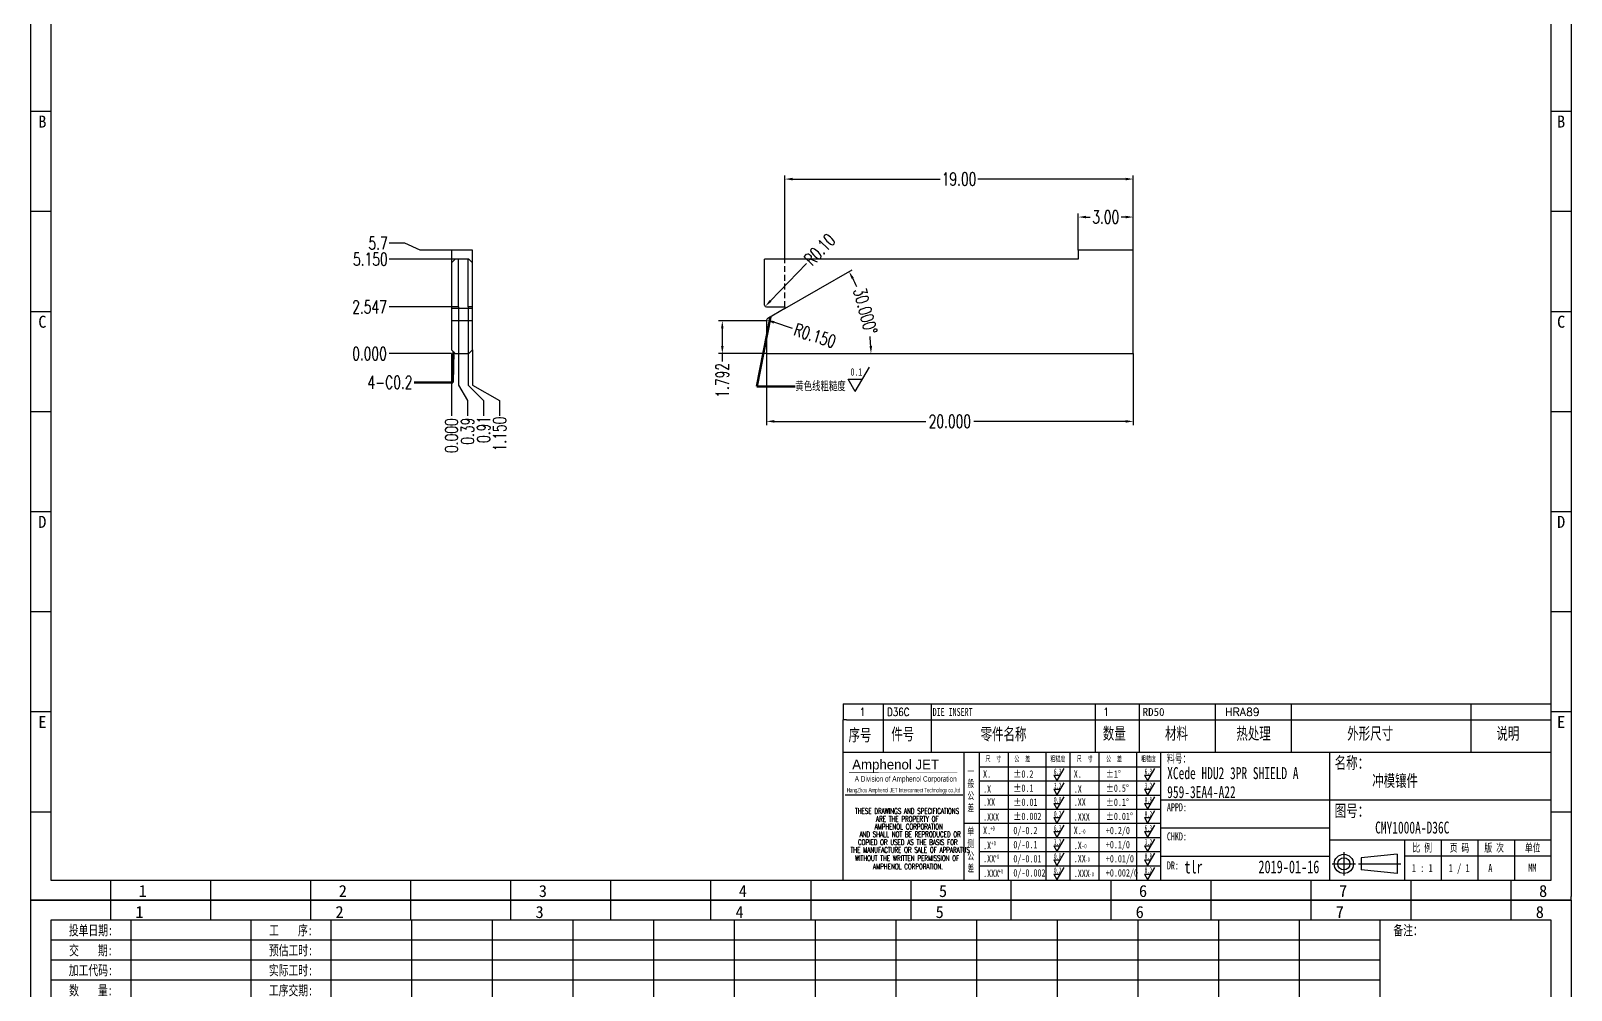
# Model space of a CAD drawing. Header units: millimetres. Extents: x -2852 to 5627, y -2271 to 1849.
# Drawn here: x -778.4 to -694.4, y -606.6 to -554.3 of the extents above; entities that cross this region are included whole.
import ezdxf
from ezdxf.enums import TextEntityAlignment as Align

# ---------------------------------------------------------------- set-up
doc = ezdxf.new("R2010")
doc.units = ezdxf.units.MM
doc.header["$PDSIZE"] = 3
doc.linetypes.add('DASHED2', pattern=[9.525, 6.35, -3.175])
for name, color, linetype in [('1', 7, 'Continuous'), ('11', 4, 'DASHED2'), ('41', 1, 'Continuous'), ('D03', 7, 'Continuous')]:
    doc.layers.add(name, color=color, linetype=linetype)
doc.styles.add('CH', font='仿宋_GB2312_0.ttf')
doc.styles.add('jet02', font='simplex.shx', dxfattribs={"width": 0.7})
doc.styles.add('SIMPLEX', font='SIMPLEX')
doc.styles.get("Standard").update_dxf_attribs({"font": '仿宋_GB2312_0.ttf', "width": 0.7})
doc.styles.add('TEXTSTYLE_1', font='TRIUMB.TTF')
doc.styles.add('TEXTSTYLE_2', font='TRIUM.TTF')
doc.styles.add('tk', font='', dxfattribs={"width": 0.7})
doc.styles.add('tk 2', font='仿宋_GB2312_0.ttf', dxfattribs={"width": 0.65})
doc.styles.add('tk 4', font='simplex.shx', dxfattribs={"width": 0.65, "bigfont": 'bigfont.shx'})
doc.styles.get('tk').set_extended_font_data('NSimSun')
doc.dimstyles.new('jet02', dxfattribs={"dimtxt": 3.5, "dimasz": 2.1, "dimexe": 1, "dimexo": 0, "dimgap": 0.5, "dimtad": 0, "dimtoh": 1, "dimdec": 3, "dimzin": 9, "dimdsep": 46, "dimtxsty": 'jet02', "dimcen": 0, "dimclrt": 256, "dimazin": 2, "dimtfac": 1, "dimtdec": 3, "dimtofl": 0, "dimtmove": 0, "dimatfit": 1, "dimfxl": 0, "dimarcsym": 0})

# ---------------------------------------------------------------- blocks, each defined once
blk = doc.blocks.new('A3-N')
at = {"layer": '1', "color": 1}
for p, q in [((0, 0), (0, 296.73)), ((0, 296.73), (420, 296.73)), ((21.82, 291.27), (21.82, 296.73)), ((49.09, 291.27), (49.09, 296.73)), ((76.36, 291.27), (76.36, 296.73)), ((103.64, 291.27), (103.64, 296.73)), ((103.64, 291.27), (103.64, 296.73)), ((103.64, 291.27), (103.64, 296.73)), ((130.91, 291.27), (130.91, 296.73)), ((158.18, 291.27), (158.18, 296.73)), ((185.45, 291.27), (185.45, 296.73)), ((212.73, 291.27), (212.73, 296.73)), ((240, 291.27), (240, 296.73)), ((267.27, 291.27), (267.27, 296.73)), ((294.55, 291.27), (294.55, 296.73)), ((321.82, 291.27), (321.82, 296.73)), ((349.09, 291.27), (349.09, 296.73)), ((376.36, 291.27), (376.36, 296.73)), ((403.64, 291.27), (403.64, 296.73)), ((420, 296.73), (420, 1)), ((5.45, 269.45), (0, 269.45)), ((420, 269.45), (414.55, 269.45)), ((5.45, 242.18), (0, 242.18)), ((420, 242.18), (414.55, 242.18)), ((5.45, 214.91), (0, 214.91)), ((420, 214.91), (414.55, 214.91)), ((5.45, 187.64), (0, 187.64)), ((420, 187.64), (414.55, 187.64)), ((5.45, 160.36), (0, 160.36)), ((420, 160.36), (414.55, 160.36)), ((5.45, 133.09), (0, 133.09)), ((420, 133.09), (414.55, 133.09)), ((5.45, 105.82), (0, 105.82)), ((420, 105.82), (414.55, 105.82)), ((5.45, 78.55), (0, 78.55)), ((420, 78.55), (414.55, 78.55)), ((5.45, 51.27), (0, 51.27)), ((420, 51.27), (414.55, 51.27)), ((222.45, 49.09), (221.45, 49.09)), ((221.45, 49.09), (221.45, 40.36)), ((222.45, 49.09), (414.55, 49.09)), ((232.36, 49.09), (232.36, 40.36)), ((245.45, 49.09), (245.45, 40.36)), ((290.18, 49.09), (290.18, 40.36)), ((302.18, 49.09), (302.18, 40.36)), ((322.91, 49.09), (322.91, 40.36)), ((343.64, 49.09), (343.64, 40.36)), ((392.73, 40.36), (392.73, 49.09)), ((258.55, 40.36), (258.55, 5.44)), ((266.45, 40.36), (266.45, 5.44)), ((276.78, 40.36), (276.78, 5.45)), ((291.18, 40.36), (291.18, 5.45)), ((301.51, 40.37), (301.51, 5.46)), ((308.01, 40.36), (308.01, 5.45)), ((354.09, 40.36), (354.09, 5.45)), ((308.01, 32.39), (258.55, 32.39)), ((308.01, 28.54), (258.55, 28.54)), ((414.55, 27.27), (308.01, 27.27)), ((5.45, 24), (0, 24)), ((308.01, 24.69), (258.55, 24.69)), ((420, 24), (414.55, 24)), ((308.01, 16.99), (258.55, 16.99)), ((354.09, 19.63), (308.01, 19.63)), ((308.01, 13.14), (258.55, 13.14)), ((414.55, 16.36), (354.09, 16.36)), ((374.55, 16.36), (374.55, 5.45)), ((384.55, 16.36), (384.55, 5.45)), ((394.55, 16.36), (394.55, 5.45)), ((404.55, 16.36), (404.55, 5.45)), ((308.01, 9.29), (258.55, 9.29)), ((308.01, 11.99), (354.09, 11.99)), ((372.51, 12.49), (362.69, 11.5)), ((362.69, 11.5), (362.69, 8.23)), ((372.51, 12.49), (372.51, 7.25)), ((414.55, 12), (374.55, 12)), ((21.82, 0), (21.82, 5.45)), ((49.09, 0), (49.09, 5.45)), ((76.36, 0), (76.36, 5.45)), ((103.64, 0), (103.64, 5.45)), ((130.91, 0), (130.91, 5.45)), ((158.18, 0), (158.18, 5.45)), ((185.45, 0), (185.45, 5.45)), ((212.73, 0), (212.73, 5.45)), ((240, 0), (240, 5.45)), ((267.27, 0), (267.27, 5.45)), ((294.55, 0), (294.55, 5.45)), ((321.82, 0), (321.82, 5.45)), ((349.09, 0), (349.09, 5.45)), ((372.51, 7.25), (362.69, 8.23)), ((376.36, 0), (376.36, 5.45)), ((403.64, 0), (403.64, 5.45)), ((1, 0), (0, 0)), ((420, 0), (1, 0)), ((420, 0), (420, 1))]:
    blk.add_line(p, q, dxfattribs=at)
at = {"layer": '1'}
for p, q in [((414.55, 278.18), (414.55, 284.73)), ((221.45, 40.36), (221.45, 5.45)), ((221.45, 40.36), (414.55, 40.36)), ((221.45, 40.36), (414.55, 40.36)), ((254.41, 40.36), (254.41, 5.45)), ((283.28, 40.36), (283.28, 5.45)), ((308.01, 36.24), (258.55, 36.24)), ((222.08, 28.67), (254.12, 28.67)), ((308.01, 20.84), (254.41, 20.84))]:
    blk.add_line(p, q, dxfattribs=at)
at = {"layer": '1', "color": 1, "ltscale": 0.05}
for p, q in [((278.93, 34.04), (279.79, 32.56)), ((278.93, 34.04), (280.65, 34.04)), ((281.68, 35.84), (279.79, 32.56)), ((303.66, 34.05), (304.52, 32.56)), ((303.66, 34.05), (305.38, 34.05)), ((306.41, 35.84), (304.52, 32.56)), ((278.93, 30.19), (279.79, 28.71)), ((278.93, 30.19), (280.65, 30.19)), ((281.68, 31.99), (279.79, 28.71)), ((303.66, 30.2), (305.38, 30.2)), ((303.66, 30.2), (304.52, 28.71)), ((306.41, 31.99), (304.52, 28.71)), ((278.93, 26.34), (279.79, 24.86)), ((278.93, 26.34), (280.65, 26.34)), ((281.68, 28.14), (279.79, 24.86)), ((303.66, 26.35), (304.52, 24.86)), ((303.66, 26.35), (305.38, 26.35)), ((306.41, 28.14), (304.52, 24.86)), ((278.93, 22.49), (280.65, 22.49)), ((278.93, 22.49), (279.79, 21.01)), ((281.68, 24.29), (279.79, 21.01)), ((303.66, 22.5), (305.38, 22.5)), ((303.66, 22.5), (304.52, 21.01)), ((306.41, 24.29), (304.52, 21.01)), ((278.93, 18.66), (279.79, 17.17)), ((278.93, 18.66), (280.65, 18.66)), ((281.68, 20.45), (279.79, 17.17)), ((303.66, 18.66), (304.52, 17.18)), ((303.66, 18.66), (305.38, 18.66)), ((306.41, 20.46), (304.52, 17.18)), ((278.93, 14.81), (280.65, 14.81)), ((278.93, 14.81), (279.79, 13.32)), ((281.68, 16.6), (279.79, 13.32)), ((281.68, 12.75), (279.79, 9.47)), ((303.66, 14.81), (305.38, 14.81)), ((303.66, 14.81), (304.52, 13.33)), ((306.41, 16.61), (304.52, 13.33)), ((306.41, 12.76), (304.52, 9.48)), ((278.93, 10.96), (279.79, 9.47)), ((278.93, 10.96), (280.65, 10.96)), ((281.68, 8.9), (279.79, 5.62)), ((303.66, 10.96), (304.52, 9.48)), ((303.66, 10.96), (305.38, 10.96)), ((306.41, 8.91), (304.52, 5.63)), ((278.93, 7.11), (279.79, 5.62)), ((278.93, 7.11), (280.65, 7.11)), ((303.66, 7.11), (305.38, 7.11)), ((303.66, 7.11), (304.52, 5.63))]:
    blk.add_line(p, q, dxfattribs=at)
at = {"layer": '1', "color": 1, "ltscale": 0.1}
for p, q in [((358.01, 13.02), (358.01, 6.71)), ((354.86, 9.87), (361.17, 9.87)), ((362.03, 9.87), (373.54, 9.87))]:
    blk.add_line(p, q, dxfattribs=at)
at = {"layer": '1'}
blk.add_lwpolyline([(221.45, 5.45), (414.55, 5.45), (414.55, 291.27), (5.45, 291.27), (5.45, 5.45), (414.55, 5.45)], dxfattribs=at)
at = {"layer": '1', "color": 7, "linetype": 'Continuous', "const_width": 0.123}
blk.add_lwpolyline([(223.11, 34.74), (252.6, 34.76)], dxfattribs=at)
at = {"layer": '1', "color": 1}
for radius in [2.62, 1.64]:
    blk.add_circle((358.01, 9.87), radius, dxfattribs=at)
at = {"layer": '41'}
for p, q in [((27.27, 291.27), (27.27, 269.45)), ((60, 291.27), (60, 269.45)), ((81.82, 291.27), (81.82, 269.45)), ((103.82, 291.27), (103.82, 269.45)), ((125.82, 291.27), (125.82, 269.45)), ((147.82, 291.27), (147.82, 269.45)), ((169.82, 291.27), (169.82, 269.45)), ((191.82, 291.27), (191.82, 269.45)), ((213.82, 291.27), (213.82, 269.45)), ((235.82, 291.27), (235.82, 269.45)), ((257.82, 291.27), (257.82, 269.45)), ((279.82, 291.27), (279.82, 269.45)), ((301.82, 291.27), (301.82, 269.45)), ((323.82, 291.27), (323.82, 269.45)), ((345.82, 291.27), (345.82, 269.45)), ((367.82, 291.27), (367.82, 269.45)), ((367.82, 285.82), (5.45, 285.82)), ((367.82, 280.36), (5.45, 280.36)), ((367.82, 274.91), (5.45, 274.91)), ((414.55, 269.45), (5.45, 269.45))]:
    blk.add_line(p, q, dxfattribs=at)
at = {"layer": '1', "color": 1}
for s, p in [('1', (29.64, 295.11)), ('2', (84.18, 295.11)), ('3', (138.73, 295.11)), ('4', (193.27, 295.11)), ('5', (247.82, 295.11)), ('6', (302.36, 295.11)), ('7', (356.91, 295.11)), ('8', (411.45, 295.11)), ('1', (30.53, 4.11)), ('2', (85.08, 4.11)), ('3', (139.62, 4.11)), ('4', (194.17, 4.11)), ('5', (248.72, 4.11)), ('6', (303.26, 4.11)), ('7', (357.81, 4.11)), ('8', (412.35, 4.11))]:
    blk.add_text(s, height=3.27, dxfattribs=at).set_placement(p, align=Align.TOP_CENTER)
at = {"layer": '1', "style": 'tk', "width": 0.7}
for s, p in [('投单日期:', (16.36, 288.55)), ('工    序:', (70.91, 288.55)), ('备注：', (375.51, 288.55)), ('交    期:', (16.36, 283.09)), ('预估工时:', (70.91, 283.09)), ('加工代码:', (16.36, 277.64)), ('实际工时:', (70.91, 277.64)), ('数    量:', (16.36, 272.18)), ('工序交期:', (70.91, 272.18))]:
    blk.add_text(s, height=2.727, dxfattribs=at).set_placement(p, align=Align.MIDDLE)
at = {"layer": '1', "color": 1}
for s, p in [('A', (2.04, 268.36)), ('B', (2.04, 213.82)), ('C', (2.04, 159.27)), ('D', (2.04, 104.73)), ('E', (2.04, 50.18))]:
    blk.add_text(s, height=3.27, dxfattribs=at).set_placement(p, align=Align.TOP_LEFT)
for s, p in [('A', (418.37, 268.36)), ('B', (418.37, 213.82)), ('C', (418.37, 159.27)), ('D', (418.37, 104.73)), ('E', (418.37, 50.18))]:
    blk.add_text(s, height=3.27, dxfattribs=at).set_placement(p, align=Align.TOP_RIGHT)
at = {"layer": '1', "color": 1, "style": 'tk 2', "width": 0.7}
for s, height, p in [('序号', 3.273, (222.96, 43.34)), ('件号', 3.273, (234.62, 43.61)), ('零件名称', 3.273, (258.97, 43.61)), ('数量', 3.273, (292.3, 43.78)), ('材料', 3.273, (309.27, 43.78)), ('热处理', 3.273, (328.71, 43.78)), ('外形尺寸', 3.273, (358.94, 43.78)), ('说明', 3.273, (399.61, 43.78)), ('料号：', 2.182, (309.77, 37.46)), ('名称：', 3.273, (355.52, 35.79)), ('图号：', 3.273, (355.52, 22.7)), ('比 例', 2.182, (376.69, 13.18)), ('页 码', 2.182, (386.85, 13.18)), ('版 次', 2.182, (396.31, 13.18)), ('单位', 2.182, (407.35, 13.18))]:
    blk.add_text(s, height=height, dxfattribs=at).set_placement(p)
at = {"layer": '1', "color": 7, "linetype": 'Continuous', "style": 'TEXTSTYLE_1'}
blk.add_text('Amphenol JET', height=2.7, dxfattribs=at).set_placement((223.96, 35.61))
at = {"layer": '1', "color": 7, "linetype": 'Continuous'}
for s, height, style, width, p in [('A Division of Amphenol Corporation', 1.5, 'TEXTSTYLE_2', 0.7, (224.64, 32.29)), ('HangZhou Amphenol JET Interconnect Technology co.,ltd ', 1.2, 'TEXTSTYLE_2', 0.6, (222.47, 29.36)), ('THESE DRAWINGS AND SPECIFICATIONS', 1.5, 'tk 4', 0.6, (224.73, 23.52)), ('ARE THE PROPERTY OF', 1.5, 'tk 4', 0.6, (230.45, 21.35)), ('AND SHALL NOT BE REPRODUCED OR', 1.5, 'tk 4', 0.6, (225.95, 17.17)), ('AMPHENOL CORPORATION', 1.5, 'tk 4', 0.6, (230.04, 19.27)), ('THE MANUFACTURE OR SALE OF APPARATUS', 1.5, 'tk 4', 0.6, (223.5, 12.92)), ('COPIED OR USED AS THE BASIS FOR', 1.5, 'tk 4', 0.6, (225.54, 15.02)), ('WITHOUT THE WRITTEN PERMISSION OF', 1.5, 'tk 4', 0.6, (224.73, 10.67)), ('AMPHENOL CORPORATION.', 1.5, 'tk 4', 0.6, (229.63, 8.4))]:
    blk.add_text(s, height=height, dxfattribs=dict(at, style=style, width=width)).set_placement(p)
at = {"layer": '1', "color": 1, "style": 'tk 2', "width": 0.7}
for s, p in [('X.', (259.64, 34.37)), ('%%P0.2', (267.9, 34.37)), ('X.', (284.37, 34.37)), ('%%P1%%D', (293.12, 34.37)), ('.X', (259.64, 30.28)), ('%%P0.1', (267.9, 30.52)), ('.X', (284.37, 30.28)), ('%%P0.5%%D', (293.12, 30.52)), ('.XX', (259.64, 26.71)), ('%%P0.01', (267.9, 26.67)), ('.XX', (284.37, 26.71)), ('%%P0.1%%D', (293.12, 26.67)), ('.XXX', (259.64, 22.68)), ('%%P0.002', (267.9, 22.82)), ('.XXX', (284.37, 22.68)), ('%%P0.01%%D', (293.12, 22.82)), ('X.', (259.64, 18.97)), ('0/-0.2', (267.9, 18.97)), ('X.', (284.37, 18.97)), ('+0.2/0', (293.12, 18.97)), ('.X', (259.64, 14.88)), ('0/-0.1', (267.9, 15.12)), ('.X', (284.37, 14.88)), ('+0.1/0', (293.12, 15.12)), ('.XX', (259.64, 11.31)), ('0/-0.01', (267.9, 11.27)), ('0/-0.002', (267.9, 7.42)), ('.XX', (284.37, 11.31)), ('+0.01/0', (293.12, 11.27)), ('+0.002/0', (293.12, 7.42)), ('.XXX', (259.64, 7.28)), ('.XXX', (284.37, 7.28))]:
    blk.add_text(s, height=2, dxfattribs=at).set_placement(p, align=Align.MIDDLE_LEFT)
at = {"layer": '1', "color": 1, "ltscale": 0.05, "style": 'tk 2', "width": 0.5}
for s, p in [('6.3', (279.01, 34.26)), ('6.3', (303.74, 34.27)), ('3.2', (279.01, 30.41)), ('3.2', (303.74, 30.42)), ('0.8', (279.01, 26.56)), ('0.8', (303.74, 26.57)), ('0.2', (279.01, 22.71)), ('0.2', (303.74, 22.72)), ('6.3', (279.01, 18.87)), ('6.3', (303.74, 18.88)), ('3.2', (279.01, 15.02)), ('0.8', (279.01, 11.17)), ('3.2', (303.74, 15.03)), ('0.8', (303.74, 11.18)), ('0.2', (279.01, 7.32)), ('0.2', (303.74, 7.33))]:
    blk.add_text(s, height=1.6, dxfattribs=at).set_placement(p)
at = {"layer": '1', "style": 'tk 2', "width": 0.7}
for s, p in [('APPD:', (309.77, 24.21)), ('CHKD:', (309.77, 16.27)), ('DR:', (309.77, 8.35))]:
    blk.add_text(s, height=2.182, dxfattribs=at).set_placement(p)
at = {"layer": '1', "color": 7, "style": 'tk 2', "width": 0.7}
blk.add_text('MM', height=2.182, dxfattribs=at).set_placement((408.31, 7.75))
at = {"layer": '1', "color": 1, "ltscale": 0.05, "char_height": 1.5, "width": 6.3627, "attachment_point": 1, "style": 'tk 2'}
for s, insert in [('尺  寸', (260.31, 39.25)), ('公  差', (268.17, 39.25)), ('粗糙度', (277.98, 39.25)), ('尺  寸', (285.2, 39.25)), ('公  差', (293.18, 39.25)), ('粗糙度', (302.71, 39.26))]:
    blk.add_mtext(s, dxfattribs=dict(at, insert=insert))
at = {"layer": '1', "ltscale": 0.05, "char_height": 2, "width": 2.5195, "attachment_point": 1, "style": 'tk 2'}
for s, insert in [('一般公差', (255.39, 36.11)), ('单侧公差', (255.39, 19.71))]:
    blk.add_mtext(s, dxfattribs=dict(at, insert=insert))
at = {"layer": '1', "color": 1, "ltscale": 0.05, "char_height": 1.2, "width": 5.1396, "attachment_point": 1, "line_spacing_factor": 0.8, "style": 'tk 2'}
for s, insert in [('+0', (261.58, 20.13)), ('-0', (286.31, 19.33)), ('+0', (261.88, 16.09)), ('-0', (286.61, 15.29)), ('+0', (262.79, 12.45)), ('+0', (263.87, 8.44)), ('-0', (287.51, 11.65)), ('-0', (288.59, 7.64))]:
    blk.add_mtext(s, dxfattribs=dict(at, insert=insert))
at = {"layer": '1', "style": 'tk 2', "width": 0.7}
for tag, p in [('PATR-NO1', (309.84, 32.96)), ('TITLE', (365.74, 30.9)), ('PATR-NO2', (309.84, 27.81)), ('DWG-NO:', (366.54, 18.14))]:
    blk.add_attdef(tag, p, '', height=3.27, dxfattribs=at)
at = {"layer": '1', "color": 1, "style": 'tk 2', "width": 0.7}
for tag, p in [('DRAW', (314.55, 7.27)), ('DATE', (334.72, 7.32))]:
    blk.add_attdef(tag, p, '', height=3.49, dxfattribs=at)
at = {"layer": '1', "style": 'tk 2', "width": 0.7}
for tag, p in [('SCALE', (376.55, 8.73)), ('SHEET', (386.6, 8.72)), ('REV', (397.38, 8.73))]:
    blk.add_attdef(tag, text='', height=2.18, dxfattribs=at).set_placement(p, align=Align.MIDDLE_LEFT)
blk = doc.blocks.new('FB3')
at = {"layer": '1', "color": 1}
for p, q in [((0, 4.36), (193.09, 4.36)), ((0, 4.36), (0, 0)), ((10.91, 4.36), (10.91, 0)), ((24, 4.36), (24, 0)), ((68.73, 4.36), (68.73, 0)), ((80.73, 4.36), (80.73, 0)), ((101.45, 4.36), (101.45, 0)), ((122.18, 4.36), (122.18, 0)), ((171.27, 0), (171.27, 4.36))]:
    blk.add_line(p, q, dxfattribs=at)
at = {"layer": '1'}
for tag, style, p in [('ITEM', 'SIMPLEX', (4.36, 2.18)), ('PARTNO', 'SIMPLEX', (12, 2.18)), ('QTY', 'SIMPLEX', (74.18, 2.18)), ('MATL', 'CH', (81.72, 2.18)), ('FINISH', 'SIMPLEX', (104.17, 2.18)), ('SPEC', 'SIMPLEX', (130.91, 2.18)), ('REMARK', 'SIMPLEX', (174.06, 2.18))]:
    blk.add_attdef(tag, text='', height=2.18, dxfattribs=dict(at, style=style)).set_placement(p, align=Align.MIDDLE_LEFT)
at = {"layer": '1', "style": 'tk', "width": 0.7}
blk.add_attdef('DIE', text='', height=2.18, dxfattribs=at).set_placement((24.43, 2.18), align=Align.MIDDLE_LEFT)
blk = doc.blocks.new('*D2611')
at = {"layer": '41', "ltscale": 0.05}
blk.add_line((159.778, -3024.319), (156.387, -3024.319), dxfattribs=at)
at = {"layer": 'Defpoints', "color": 0, "ltscale": 0.05}
for p in [(156.387, -3024.319), (159.778, -3024.319), (159.778, -3024.319)]:
    blk.add_point(p, dxfattribs=at)
at = {"layer": '41', "ltscale": 0.05, "insert": (155.307, -3024.319), "char_height": 0.7, "attachment_point": 5, "style": 'jet02'}
blk.add_mtext('0.000', dxfattribs=at)
blk = doc.blocks.new('*D2612')
at = {"layer": '41', "ltscale": 0.05}
blk.add_line((159.778, -3021.772), (156.387, -3021.772), dxfattribs=at)
at = {"layer": 'Defpoints', "color": 0, "ltscale": 0.05}
for p in [(156.387, -3021.772), (159.778, -3021.772), (159.778, -3024.319)]:
    blk.add_point(p, dxfattribs=at)
at = {"layer": '41', "ltscale": 0.05, "insert": (155.307, -3021.772), "char_height": 0.7, "attachment_point": 5, "style": 'jet02'}
blk.add_mtext('2.547', dxfattribs=at)
blk = doc.blocks.new('*D2613')
at = {"layer": '41', "ltscale": 0.05}
blk.add_line((159.978, -3019.169), (156.387, -3019.169), dxfattribs=at)
at = {"layer": 'Defpoints', "color": 0, "ltscale": 0.05}
for p in [(156.387, -3019.169), (159.978, -3019.169), (159.778, -3024.319)]:
    blk.add_point(p, dxfattribs=at)
at = {"layer": '41', "ltscale": 0.05, "insert": (155.353, -3019.169), "char_height": 0.7, "attachment_point": 5, "style": 'jet02'}
blk.add_mtext('5.150', dxfattribs=at)
blk = doc.blocks.new('*D2614')
at = {"layer": '41', "ltscale": 0.05}
for p, q in [((157.227, -3018.294), (156.387, -3018.294)), ((158.067, -3018.669), (157.227, -3018.294)), ((159.778, -3018.669), (158.067, -3018.669))]:
    blk.add_line(p, q, dxfattribs=at)
at = {"layer": 'Defpoints', "color": 0, "ltscale": 0.05}
for p in [(156.387, -3018.294), (159.778, -3018.669), (159.778, -3024.319)]:
    blk.add_point(p, dxfattribs=at)
at = {"layer": '41', "ltscale": 0.05, "insert": (155.773, -3018.294), "char_height": 0.7, "attachment_point": 5, "style": 'jet02'}
blk.add_mtext('5.7', dxfattribs=at)
blk = doc.blocks.new('*D2615')
at = {"layer": '41', "ltscale": 0.05}
blk.add_line((159.778, -3024.319), (159.778, -3027.711), dxfattribs=at)
at = {"layer": 'Defpoints', "color": 0, "ltscale": 0.05}
for p in [(159.778, -3024.319), (159.778, -3024.319), (159.778, -3027.711)]:
    blk.add_point(p, dxfattribs=at)
at = {"layer": '41', "ltscale": 0.05, "insert": (159.778, -3028.791), "char_height": 0.7, "attachment_point": 5, "rotation": 90, "style": 'jet02'}
blk.add_mtext('0.000', dxfattribs=at)
blk = doc.blocks.new('*D2616')
at = {"layer": '41', "ltscale": 0.05}
for p, q in [((160.168, -3021.772), (160.168, -3026.031)), ((160.168, -3026.031), (160.653, -3026.871)), ((160.653, -3026.871), (160.653, -3027.711))]:
    blk.add_line(p, q, dxfattribs=at)
at = {"layer": 'Defpoints', "color": 0, "ltscale": 0.05}
for p in [(160.168, -3021.772), (159.778, -3024.319), (160.653, -3027.711)]:
    blk.add_point(p, dxfattribs=at)
at = {"layer": '41', "ltscale": 0.05, "insert": (160.653, -3028.546), "char_height": 0.7, "attachment_point": 5, "rotation": 90, "style": 'jet02'}
blk.add_mtext('0.39', dxfattribs=at)
blk = doc.blocks.new('*D2617')
at = {"layer": '41', "ltscale": 0.05}
for p, q in [((160.688, -3021.772), (160.688, -3026.031)), ((160.688, -3026.031), (161.528, -3026.871)), ((161.528, -3026.871), (161.528, -3027.711))]:
    blk.add_line(p, q, dxfattribs=at)
at = {"layer": 'Defpoints', "color": 0, "ltscale": 0.05}
for p in [(160.688, -3021.772), (159.778, -3024.319), (161.528, -3027.711)]:
    blk.add_point(p, dxfattribs=at)
at = {"layer": '41', "ltscale": 0.05, "insert": (161.528, -3028.452), "char_height": 0.7, "attachment_point": 5, "rotation": 90, "style": 'jet02'}
blk.add_mtext('0.91', dxfattribs=at)
blk = doc.blocks.new('*D2618')
at = {"layer": '41', "ltscale": 0.05}
for p, q in [((160.928, -3024.119), (160.928, -3026.031)), ((160.928, -3026.031), (162.403, -3026.871)), ((162.403, -3026.871), (162.403, -3027.711))]:
    blk.add_line(p, q, dxfattribs=at)
at = {"layer": 'Defpoints', "color": 0, "ltscale": 0.05}
for p in [(159.778, -3024.319), (160.928, -3024.119), (162.403, -3027.711)]:
    blk.add_point(p, dxfattribs=at)
at = {"layer": '41', "ltscale": 0.05, "insert": (162.403, -3028.697), "char_height": 0.7, "attachment_point": 5, "rotation": 90, "style": 'jet02'}
blk.add_mtext('1.150', dxfattribs=at)
blk = doc.blocks.new('*D2619')
at = {"layer": '41', "ltscale": 0.05}
for p, q in [((193.954, -3018.669), (193.954, -3016.673)), ((194.374, -3016.873), (194.608, -3016.873)), ((196.534, -3016.873), (196.301, -3016.873)), ((196.954, -3018.669), (196.954, -3016.673))]:
    blk.add_line(p, q, dxfattribs=at)
for points in [[(194.374, -3016.803), (194.374, -3016.943), (193.954, -3016.873)], [(196.534, -3016.803), (196.534, -3016.943), (196.954, -3016.873)]]:
    blk.add_solid(points, dxfattribs=at)
at = {"layer": 'Defpoints', "color": 0, "ltscale": 0.05}
for p in [(196.954, -3016.873), (193.954, -3018.669), (196.954, -3018.669)]:
    blk.add_point(p, dxfattribs=at)
at = {"layer": '41', "ltscale": 0.05, "insert": (195.454, -3016.873), "char_height": 0.7, "attachment_point": 5, "style": 'jet02'}
blk.add_mtext('3.00', dxfattribs=at)
blk = doc.blocks.new('*D2620')
at = {"layer": '41', "ltscale": 0.05}
for p, q in [((176.954, -3024.319), (176.954, -3028.211)), ((196.954, -3024.319), (196.954, -3028.211)), ((177.374, -3028.011), (185.641, -3028.011)), ((196.534, -3028.011), (188.268, -3028.011))]:
    blk.add_line(p, q, dxfattribs=at)
for points in [[(177.374, -3027.941), (177.374, -3028.081), (176.954, -3028.011)], [(196.534, -3027.941), (196.534, -3028.081), (196.954, -3028.011)]]:
    blk.add_solid(points, dxfattribs=at)
at = {"layer": 'Defpoints', "color": 0, "ltscale": 0.05}
for p in [(176.954, -3024.319), (196.954, -3024.319), (176.954, -3028.011)]:
    blk.add_point(p, dxfattribs=at)
at = {"layer": '41', "ltscale": 0.05, "insert": (186.954, -3028.011), "char_height": 0.7, "attachment_point": 5, "style": 'jet02'}
blk.add_mtext('20.000', dxfattribs=at)
blk = doc.blocks.new('*D2621')
at = {"layer": '41', "ltscale": 0.05}
for p, q in [((176.954, -3022.527), (174.346, -3022.527)), ((174.546, -3022.947), (174.546, -3023.899)), ((176.954, -3024.319), (174.346, -3024.319)), ((174.546, -3024.319), (174.546, -3024.739))]:
    blk.add_line(p, q, dxfattribs=at)
for points in [[(174.476, -3022.947), (174.616, -3022.947), (174.546, -3022.527)], [(174.476, -3023.899), (174.616, -3023.899), (174.546, -3024.319)]]:
    blk.add_solid(points, dxfattribs=at)
at = {"layer": 'Defpoints', "color": 0, "ltscale": 0.05}
for p in [(176.954, -3022.527), (174.546, -3024.319), (176.954, -3024.319)]:
    blk.add_point(p, dxfattribs=at)
at = {"layer": '41', "ltscale": 0.05, "insert": (174.546, -3025.773), "char_height": 0.7, "attachment_point": 5, "rotation": 90, "style": 'jet02'}
blk.add_mtext('1.792', dxfattribs=at)
blk = doc.blocks.new('*D2622')
at = {"layer": '41', "ltscale": 0.05}
for p, q in [((177.954, -3019.169), (177.954, -3014.602)), ((196.954, -3018.669), (196.954, -3014.602)), ((178.374, -3014.802), (186.421, -3014.802)), ((196.534, -3014.802), (188.488, -3014.802))]:
    blk.add_line(p, q, dxfattribs=at)
for points in [[(178.374, -3014.732), (178.374, -3014.872), (177.954, -3014.802)], [(196.534, -3014.732), (196.534, -3014.872), (196.954, -3014.802)]]:
    blk.add_solid(points, dxfattribs=at)
at = {"layer": 'Defpoints', "color": 0, "ltscale": 0.05}
for p in [(196.954, -3014.802), (196.954, -3018.669), (177.954, -3019.169)]:
    blk.add_point(p, dxfattribs=at)
at = {"layer": '41', "ltscale": 0.05, "insert": (187.454, -3014.802), "char_height": 0.7, "attachment_point": 5, "style": 'jet02'}
blk.add_mtext('19.00', dxfattribs=at)
blk = doc.blocks.new('*D2623')
at = {"layer": '41', "ltscale": 0.05}
blk.add_line((177.954, -3021.863), (181.626, -3019.743), dxfattribs=at)
for start, end in [(23.96482, 27.31167), (2.68833, 6.03518)]:
    blk.add_arc((173.7, -3024.319), 8.952, start, end, dxfattribs=at)
for points in [[(181.593, -3020.245), (181.716, -3020.178), (181.453, -3019.843)], [(182.713, -3023.898), (182.573, -3023.901), (182.653, -3024.319)]]:
    blk.add_solid(points, dxfattribs=at)
at = {"layer": 'Defpoints', "color": 0, "ltscale": 0.05}
for p in [(177.954, -3021.863), (177.029, -3022.398), (182.517, -3022.765), (176.954, -3024.319), (196.954, -3024.319)]:
    blk.add_point(p, dxfattribs=at)
at = {"layer": '41', "ltscale": 0.05, "insert": (182.348, -3022.002), "char_height": 0.7, "attachment_point": 5, "rotation": 285, "style": 'jet02'}
blk.add_mtext('30.000°', dxfattribs=at)
blk = doc.blocks.new('*D2624')
at = {"layer": '41', "ltscale": 0.05}
blk.add_line((178.382, -3022.943), (177.361, -3022.611), dxfattribs=at)
blk.add_solid([(177.383, -3022.544), (177.339, -3022.678), (176.962, -3022.481)], dxfattribs=at)
at = {"layer": 'Defpoints', "color": 0, "ltscale": 0.05}
for p in [(176.962, -3022.481), (177.104, -3022.527)]:
    blk.add_point(p, dxfattribs=at)
at = {"layer": '41', "ltscale": 0.05, "insert": (179.597, -3023.339), "char_height": 0.7, "attachment_point": 5, "rotation": 341.96149, "style": 'jet02'}
blk.add_mtext('R0.150', dxfattribs=at)
blk = doc.blocks.new('*D2625')
at = {"layer": '41', "ltscale": 0.05}
blk.add_line((179.136, -3019.4), (177.176, -3021.442), dxfattribs=at)
blk.add_solid([(177.125, -3021.393), (177.226, -3021.49), (176.885, -3021.745)], dxfattribs=at)
at = {"layer": 'Defpoints', "color": 0, "ltscale": 0.05}
for p in [(176.885, -3021.745), (176.954, -3021.672)]:
    blk.add_point(p, dxfattribs=at)
at = {"layer": '41', "ltscale": 0.05, "insert": (179.859, -3018.647), "char_height": 0.7, "attachment_point": 5, "rotation": 46.1655, "style": 'jet02'}
blk.add_mtext('R0.10', dxfattribs=at)

msp = doc.modelspace()

# ---------------------------------------------------------------- linework, layer by layer
at = {"layer": '1', "ltscale": 0.05}
for p, q in [((-754.2797, -566.2396), (-755.4297, -566.2396)), ((-755.0397, -569.3426), (-755.0397, -566.7396)), ((-754.5197, -569.3426), (-754.5197, -566.7396)), ((-755.0397, -569.3426), (-755.4297, -569.3426)), ((-754.2797, -569.4337), (-755.4297, -569.4337)), ((-754.2797, -569.3426), (-754.5197, -569.3426)), ((-754.2797, -570.0976), (-755.4297, -570.0976))]:
    msp.add_line(p, q, dxfattribs=at)
at = {"layer": '11', "ltscale": 0.05}
msp.add_line((-737.2534, -569.3426), (-737.2534, -566.7396), dxfattribs=at)
at = {"layer": '41', "color": 2, "ltscale": 0.05}
for p, q in [((-733.4138, -573.9527), (-732.644, -572.6193)), ((-733.4138, -573.9527), (-733.7987, -573.286)), ((-733.7987, -573.286), (-733.0289, -573.286))]:
    msp.add_line(p, q, dxfattribs=at)
at = {"layer": 'D03', "ltscale": 0.05}
for p, q in [((-755.4297, -566.2396), (-755.4297, -571.6896)), ((-755.2297, -566.7396), (-755.4297, -566.9396)), ((-754.4797, -566.7396), (-755.2297, -566.7396)), ((-754.2797, -566.9396), (-754.4797, -566.7396)), ((-754.2797, -571.6896), (-754.2797, -566.2396)), ((-721.2534, -566.7396), (-738.3534, -566.7396)), ((-738.3534, -569.2426), (-738.3534, -566.7396)), ((-718.2534, -566.2396), (-721.2534, -566.2396)), ((-721.2534, -566.2396), (-721.2534, -566.7396)), ((-718.2534, -571.8896), (-718.2534, -566.2396)), ((-738.2534, -569.3426), (-737.2534, -569.3426)), ((-737.2534, -569.3426), (-737.2534, -569.4337)), ((-755.4297, -571.6896), (-755.2297, -571.8896)), ((-755.2297, -571.8896), (-754.4797, -571.8896)), ((-754.4797, -571.8896), (-754.2797, -571.6896)), ((-738.2534, -571.8896), (-718.2534, -571.8896))]:
    msp.add_line(p, q, dxfattribs=at)
at = {"layer": 'D03', "color": 2, "ltscale": 0.05}
for p, q in [((-737.2534, -569.4337), (-738.1784, -569.9677)), ((-738.2534, -570.0976), (-738.2534, -571.8896))]:
    msp.add_line(p, q, dxfattribs=at)
at = {"layer": 'D03', "ltscale": 0.05}
msp.add_arc((-738.2534, -569.2426), 0.1, 180, 270, dxfattribs=at)
at = {"layer": 'D03', "color": 2, "ltscale": 0.05}
msp.add_arc((-738.1034, -570.0976), 0.15, 120, 180, dxfattribs=at)

# ---------------------------------------------------------------- block references
at = {"layer": '1', "ltscale": 0.05, "xscale": 0.2000000000000455, "yscale": 0.2000000000000455, "zscale": 0.2000000000000455}
for p, values in [((-778.3712, -601.6763), {'DWG-NO:': 'CMY1000A-D36C', 'TITLE': '冲模镶件', 'REV': 'A', 'SHEET': '1 / 1', 'DRAW': 'tlr', 'DATE': '2019-01-16', 'PATR-NO1': 'XCede HDU2 3PR SHIELD A', 'PATR-NO2': '959-3EA4-A22', 'SCALE': '1 : 1'}), ((-778.3712, -661.0217), {'DWG-NO:': 'CMY1000A-D36D', 'TITLE': '冲模镶件', 'REV': 'A', 'SHEET': '1 / 1', 'DRAW': 'tlr', 'DATE': '2019-01-16', 'PATR-NO1': 'XCede HDU2 3PR SHIELD A', 'PATR-NO2': '959-3EA4-A22', 'SCALE': '1 : 1'})]:
    msp.add_blockref('A3-N', p, dxfattribs=at).add_auto_attribs(values)
at = {"layer": '1', "ltscale": 0.05}
ref = msp.add_blockref('FB3', (-734.0803, -591.8581), dxfattribs=dict(at, xscale=0.2000000000000455, yscale=0.2000000000000455, zscale=0.2000000000000455))
ref.add_attrib('PARTNO', 'D36C', dxfattribs={"height": 0.43636, "style": 'SIMPLEX', "width": 0.8}).set_placement((-731.6803, -591.4217), align=Align.MIDDLE_LEFT)
ref.add_attrib('ITEM', '1', dxfattribs={"height": 0.4364, "style": 'SIMPLEX'}).set_placement((-733.2076, -591.4217), align=Align.MIDDLE_LEFT)
ref.add_attrib('DIE', 'DIE INSERT', dxfattribs={"height": 0.43636, "style": 'tk', "width": 0.7}).set_placement((-729.1943, -591.4217), align=Align.MIDDLE_LEFT)
ref.add_attrib('QTY', '1', dxfattribs={"height": 0.4364, "style": 'SIMPLEX'}).set_placement((-719.9204, -591.4217), align=Align.MIDDLE_LEFT)
ref.add_attrib('MATL', 'RD50', dxfattribs={"height": 0.43636, "style": 'CH'}).set_placement((-717.7371, -591.4217), align=Align.MIDDLE_LEFT)
ref.add_attrib('FINISH', 'HRA89', dxfattribs={"height": 0.43636, "style": 'SIMPLEX'}).set_placement((-713.2458, -591.4217), align=Align.MIDDLE_LEFT)

# ---------------------------------------------------------------- texts
at = {"layer": '41', "color": 2, "ltscale": 0.05, "style": 'tk 2', "width": 0.65}
msp.add_text('0.1', height=0.4, dxfattribs=at).set_placement((-733.6702, -573.0862))
at = {"layer": '41', "ltscale": 0.05, "insert": (-757.5577, -573.4539), "char_height": 0.7, "attachment_point": 6, "style": 'jet02'}
msp.add_mtext('4-C0.2', dxfattribs=at)
at = {"layer": '41', "color": 2, "ltscale": 0.05, "insert": (-736.6812, -573.6781), "char_height": 0.466667, "attachment_point": 4, "style": 'jet02'}
msp.add_mtext('{\\fSimSun|b0|i0|c134|p54;黄色线粗糙度}', dxfattribs=at)

# ---------------------------------------------------------------- dimensions: what is measured, and where the dimension line sits
at = {"layer": '41', "ltscale": 0.05}
for base, p1, p2, override, picture, middle in [((-718.2534, -562.3722), (-737.2534, -566.7396), (-718.2534, -566.2396), {"dimscale": 0.2, "dimtoh": 0, "dimdec": 2, "dimzin": 1, "dimclrd": 256, "dimclre": 256, "dimazin": 0, "dimatfit": 3, "dimlwd": 65535, "dimlwe": 65535}, '*D2622', (-727.7534, -562.3722)), ((-718.2534, -564.4431), (-721.2534, -566.2396), (-718.2534, -566.2396), {"dimscale": 0.2, "dimtoh": 0, "dimdec": 2, "dimzin": 1, "dimclrd": 256, "dimclre": 256, "dimazin": 0, "dimatfit": 3, "dimlwd": 65535, "dimlwe": 65535}, '*D2619', (-719.7534, -564.4431)), ((-738.2534, -575.5811), (-718.2534, -571.8896), (-738.2534, -571.8896), {"dimscale": 0.2, "dimtoh": 0, "dimzin": 1, "dimclrd": 256, "dimclre": 256, "dimadec": 3, "dimazin": 0, "dimatfit": 3, "dimlwd": 65535, "dimlwe": 65535}, '*D2620', (-728.2534, -575.5811))]:
    dim = msp.add_linear_dim(base=base, p1=p1, p2=p2, dimstyle='jet02', override=override, dxfattribs=at)
    dim.commit()
    dim.dimension.update_dxf_attribs({"geometry": picture, "text_midpoint": middle, "insert": (-915.2077, 2452.4298)})
for center, mpoint, override, picture, middle in [((-738.2534, -569.2426), (-738.3227, -569.3147), {"dimscale": 0.2, "dimtoh": 0, "dimdec": 2, "dimzin": 1, "dimclrd": 256, "dimclre": 256, "dimazin": 0, "dimatfit": 3, "dimlwd": 65535, "dimlwe": 65535}, '*D2625', (-735.3483, -566.2168)), ((-738.1034, -570.0976), (-738.2461, -570.0512), {"dimscale": 0.2, "dimtoh": 0, "dimzin": 1, "dimclrd": 256, "dimclre": 256, "dimadec": 3, "dimazin": 0, "dimtmove": 1, "dimatfit": 3, "dimlwd": 65535, "dimlwe": 65535}, '*D2624', (-735.6107, -570.9094))]:
    dim = msp.add_radius_dim(center=center, mpoint=mpoint, dimstyle='jet02', override=override, dxfattribs=at)
    dim.commit()
    dim.dimension.update_dxf_attribs({"geometry": picture, "text_midpoint": middle, "dimtype": 132, "insert": (-915.2077, 2452.4298)})
for feature_location, offset, dtype, origin, override, picture, middle, set_off in [((-755.4297082949, -566.2396134422), (-3.3912207365, 0.375), 0, (-755.4297082949, -571.8896134422), {"dimscale": 0.2, "dimtoh": 0, "dimdec": 1, "dimzin": 1, "dimclrd": 256, "dimclre": 256, "dimadec": 1, "dimazin": 0, "dimatfit": 3, "dimlwd": 65535, "dimlwe": 65535}, '*D2614', (-759.4342623648, -565.8646134422), (-915.2077048823, 2452.4298167741)), ((-755.2297, -566.7396), (-3.5912, 0), 0, (-755.4297, -571.8896), {"dimscale": 0.2, "dimtoh": 0, "dimzin": 1, "dimclrd": 256, "dimclre": 256, "dimadec": 3, "dimazin": 0, "dimatfit": 3, "dimlwd": 65535, "dimlwe": 65535}, '*D2613', (-759.8543, -566.7396), (-915.2077, 2452.4298)), ((-755.4297, -569.3426), (-3.3912, 0), 0, (-755.4297, -571.8896), {"dimscale": 0.2, "dimtoh": 0, "dimzin": 1, "dimclrd": 256, "dimclre": 256, "dimadec": 3, "dimazin": 0, "dimatfit": 3, "dimlwd": 65535, "dimlwe": 65535}, '*D2612', (-759.9009, -569.3426), (-915.2077, 2452.4298)), ((-755.0397, -569.3426), (0.485, -5.9382), 1, (-755.4297, -571.8896), {"dimscale": 0.2, "dimtoh": 0, "dimdec": 2, "dimzin": 1, "dimclrd": 256, "dimclre": 256, "dimazin": 0, "dimatfit": 3, "dimlwd": 65535, "dimlwe": 65535}, '*D2616', (-754.5547, -576.1158), (-915.2077, 2452.4298)), ((-754.5197, -569.3426), (0.84, -5.9382), 1, (-755.4297, -571.8896), {"dimscale": 0.2, "dimtoh": 0, "dimdec": 2, "dimzin": 1, "dimclrd": 256, "dimclre": 256, "dimazin": 0, "dimatfit": 3, "dimlwd": 65535, "dimlwe": 65535}, '*D2617', (-753.6797, -576.0225), (-915.2077, 2452.4298)), ((-755.4297082949, -571.8896134422), (-3.3912207365, 0), 0, (-755.4297082949, -571.8896134422), {"dimscale": 0.2, "dimtoh": 0, "dimzin": 1, "dimclrd": 256, "dimclre": 256, "dimadec": 3, "dimazin": 0, "dimatfit": 3, "dimlwd": 65535, "dimlwe": 65535}, '*D2611', (-759.9009290314, -571.8896134422), (-915.2077048823, 2452.4298167741)), ((-755.4297082949, -571.8896134422), (0, -3.3912207365), 1, (-755.4297082949, -571.8896134422), {"dimscale": 0.2, "dimtoh": 0, "dimzin": 1, "dimclrd": 256, "dimclre": 256, "dimadec": 3, "dimazin": 0, "dimatfit": 3, "dimlwd": 65535, "dimlwe": 65535}, '*D2615', (-755.4297082949, -576.3608341787), (-915.2077048823, 2452.4298167741)), ((-754.2797, -571.6896), (1.475, -3.5912), 1, (-755.4297, -571.8896), {"dimscale": 0.2, "dimtoh": 0, "dimzin": 1, "dimclrd": 256, "dimclre": 256, "dimadec": 3, "dimazin": 0, "dimatfit": 3, "dimlwd": 65535, "dimlwe": 65535}, '*D2618', (-752.8047, -576.2675), (-915.2077, 2452.4298))]:
    dim = msp.add_ordinate_dim(feature_location=feature_location, offset=offset, dtype=dtype, origin=origin, dimstyle='jet02', override=override, dxfattribs=at)
    dim.commit()
    dim.dimension.update_dxf_attribs({"geometry": picture, "text_midpoint": middle, "insert": set_off})
dim = msp.add_angular_dim_2l(base=(-732.6911, -570.33508), line1=((-738.25344, -571.88961), (-718.25344, -571.88961)), line2=((-737.25344, -569.43366), (-738.17844, -569.96771)), dimstyle='jet02', override={"dimscale": 0.2, "dimtoh": 0, "dimzin": 1, "dimclrd": 256, "dimclre": 256, "dimadec": 3, "dimazin": 0, "dimatfit": 3, "dimlwd": 65535, "dimlwe": 65535}, dxfattribs=at)
dim.commit()
dim.dimension.update_dxf_attribs({"geometry": '*D2623', "text_midpoint": (-732.86013, -569.57262), "insert": (-915.2077, 2452.42982)})
dim = msp.add_linear_dim(base=(-740.6619, -571.8896), p1=(-738.2534, -570.0976), p2=(-738.2534, -571.8896), angle=90, dimstyle='jet02', override={"dimscale": 0.2, "dimtoh": 0, "dimzin": 1, "dimclrd": 256, "dimclre": 256, "dimadec": 3, "dimazin": 0, "dimatfit": 3, "dimlwd": 65535, "dimlwe": 65535}, dxfattribs=at)
dim.commit()
dim.dimension.update_dxf_attribs({"geometry": '*D2621', "text_midpoint": (-740.6619, -573.3429), "insert": (-915.2077, 2452.4298)})

# ---------------------------------------------------------------- leaders
at = {"layer": '41', "color": 2, "ltscale": 0.05, "annotation_type": 0, "has_hookline": 1, "hookline_direction": 0, "text_width": 2.7593}
msp.add_leader([(-738.0376, -569.8834), (-738.7812, -573.6781), (-736.6812, -573.6781)], dimstyle='jet02', override={"dimscale": 0.1, "dimexe": 0, "dimgap": 0, "dimtoh": 0, "dimdec": 1, "dimzin": 1, "dimdle": 0.05, "dimclrd": 2, "dimclre": 256, "dimadec": 1, "dimazin": 0, "dimtp": 0.05, "dimtm": 0.05, "dimatfit": 3, "dimtolj": 1, "dimtzin": 0, "dimlwd": 65535}, dxfattribs=at)
at = {"layer": '41', "ltscale": 0.05, "annotation_type": 0, "has_hookline": 1, "hookline_direction": 1, "text_width": 2.59}
msp.add_leader([(-755.3297, -571.7896), (-755.3577, -573.4539), (-757.4577, -573.4539)], dimstyle='jet02', override={"dimscale": 0.2, "dimtoh": 0, "dimzin": 1, "dimclrd": 256, "dimclre": 256, "dimadec": 3, "dimazin": 0, "dimatfit": 3, "dimlwd": 65535, "dimlwe": 65535}, dxfattribs=at)

doc.saveas('drawing.dxf')
